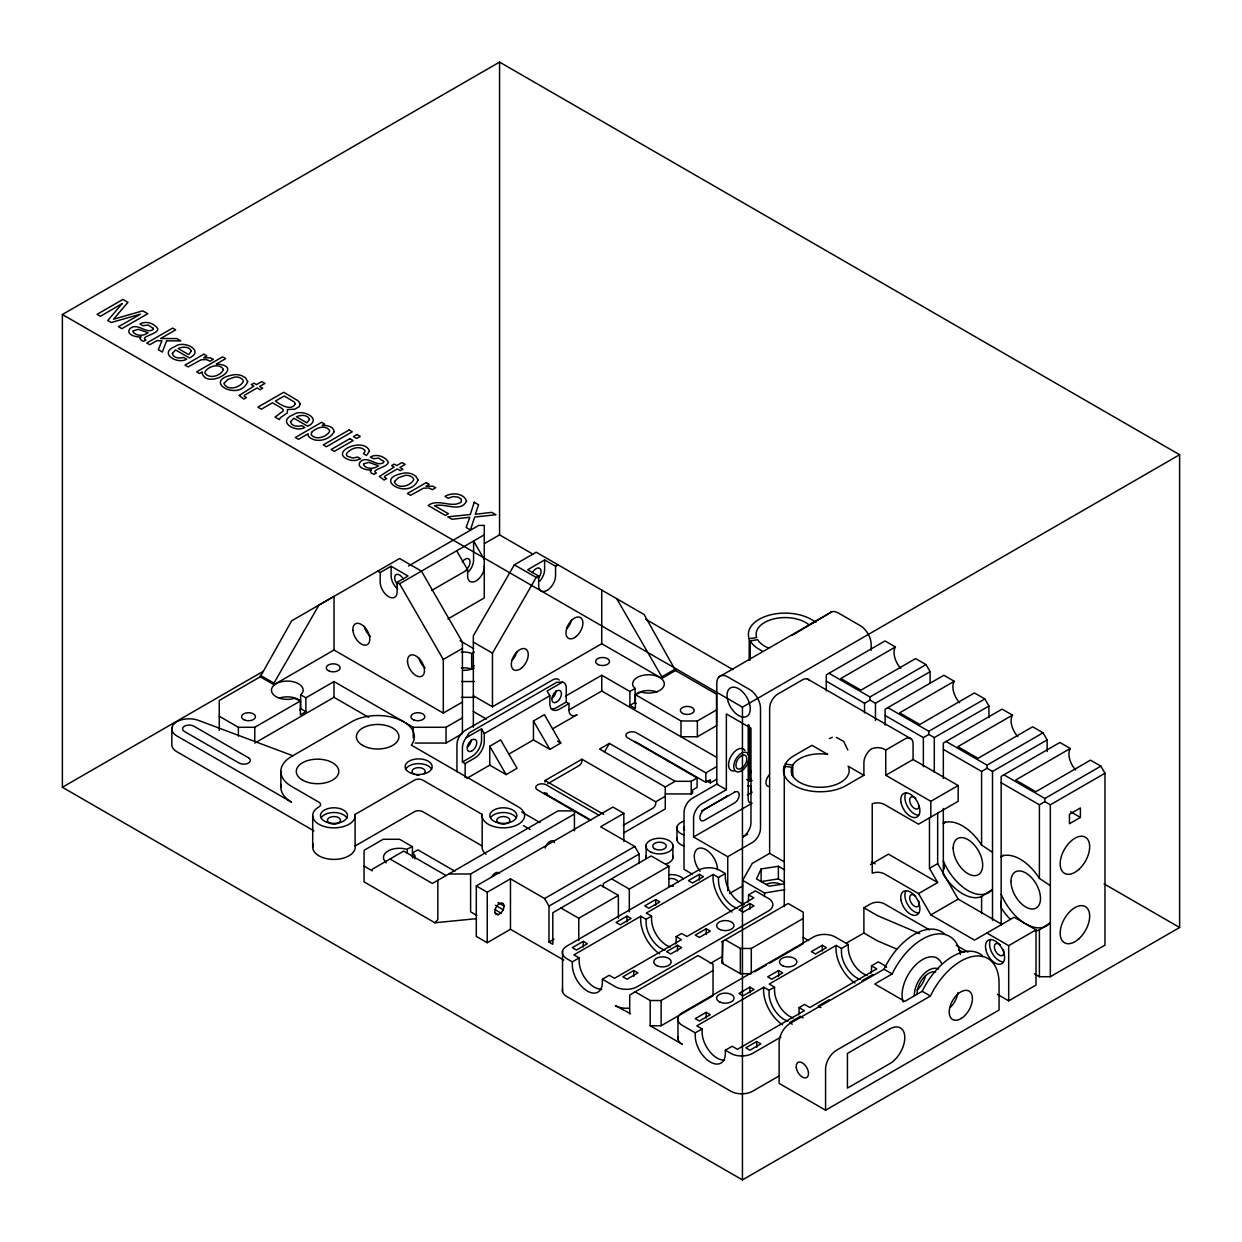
<?xml version="1.0" encoding="UTF-8"?>
<svg xmlns="http://www.w3.org/2000/svg" width="1242" height="1242" viewBox="0 0 1242 1242"><rect width="100%" height="100%" fill="white"/><g stroke="black" fill="none" stroke-linecap="round" stroke-linejoin="round"><path stroke-width="1.5" d="M484.271 567.159L484.271 566.088M473.342 695.737L492.469 706.791L601.718 643.713L601.749 590.059M803.186 918.49L751.286 948.469L751.286 973.697L740.356 973.697L722.316 963.295L722.316 941.529M826.287 681.175L864.541 703.251L869.99 700.1L869.99 696.948L926.004 664.61L930.103 671.705L930.103 683.302M1001.161 901.211L1001.161 907.824A41.529 23.986 60 0 0 1010.088 919.049M722.316 963.295L722.953 941.157M397.13 582.327L397.083 592.791A11.985 6.909 60 0 1 388.203 596.424A11.985 6.909 60 0 1 380.176 582.017L380.176 572.546L391.106 566.243L408.044 576.024L397.13 582.327L399.582 583.756L443.301 659.471L443.301 713.094L462.412 702.056M558.046 564.831L555.578 566.243L544.648 559.94L544.601 568.401A11.97 6.909 -60 0 1 539.633 581.24M484.271 568.65L484.132 569.504A11.97 6.909 -60 0 1 475.189 581.365A11.97 6.909 -60 0 1 467.66 577.018L467.613 569.721L456.683 550.78M503.289 909.781L504.174 906.117L503.289 903.477L500.961 902.872L498.089 904.518L495.775 907.809L494.875 911.473L495.775 914.112L498.089 914.717L500.961 913.072L503.289 909.781L495.48 905.278M466.076 737.795L481.539 728.868L484.271 733.603L484.271 741.49A13.522 7.809 -60 0 1 474.708 758.055L465.145 763.566L462.412 761.998L462.412 747.793A11.597 6.691 -60 0 1 466.076 737.795L469.243 732.811L556.68 682.339L562.564 682.091A11.597 6.691 -60 0 1 566.243 687.851L566.243 702.056L556.68 707.567A13.522 7.809 -60 0 1 551.06 708.716M784.665 869.928L778.361 866.279L761.113 868.95L756.502 878.901L769.124 886.183L784.447 883.823M742.669 905.62L742.669 880.376L752.233 863.407L769.636 853.363L784.292 861.824M219.26 730.265L219.26 700.472L260.246 676.812L291.668 620.814L399.582 558.512L421.442 571.134L462.412 642.114L462.412 733.603L446.033 743.058L415.17 743.058M260.246 676.812L273.939 684.715L273.939 683.147L318.992 605.04L334.036 596.393L334.036 650.016L443.301 713.094M565.436 696.203L601.749 675.244L629.896 691.483L629.896 705.363L635.361 708.514L635.361 694.635L680.989 720.981L680.989 736.754L697.367 736.754L716.494 725.716L716.494 694.169L675.524 670.509L644.101 614.511L536.187 552.209L514.328 564.831L473.342 635.811L473.342 727.284M492.469 706.791L492.469 653.152L536.187 577.437L538.64 576.024L538.686 586.488A11.985 6.909 -60 0 0 547.551 590.105A11.985 6.909 -60 0 0 555.578 575.714L555.578 566.243M604.481 751.891L609.403 743.384L675.105 781.311L691.22 781.311L697.104 777.927L697.104 787.381L692.586 789.99L692.586 793.141L691.22 793.933L665.277 793.933M299.601 709.865L300.657 708.67L300.657 694.79L302.598 692.586A15.835 9.144 0 0 0 287.57 681.082A15.835 9.144 0 0 0 271.858 692.275A15.835 9.144 0 0 0 294.478 698.377L300.409 700.954L300.409 714.833L305.874 711.682L305.874 697.802L334.005 681.548L413.244 727.284L446.033 727.284L462.412 717.829M412.422 857.104L412.422 846.702L399.582 839.282L383.188 839.282L364.061 850.32L364.061 881.867L434.902 922.775L437.836 919.685L437.836 880.299M792.086 635.423L831.954 611.716M871.17 650.327L871.17 644.551A15.447 8.927 60 0 0 860.24 625.626L838.381 613.005A15.447 8.927 60 0 0 829.532 613.113L718.885 676.983M829.423 738.54L832.342 737.329M62.379 314.505L499.563 62.1L1179.621 454.727L1179.621 927.495L742.437 1179.9L62.379 787.273L62.379 314.505L742.437 707.133L1179.621 454.727M408.478 565.995L478.807 525.397L484.271 525.397L484.271 597.945L447.896 618.951M399.582 583.756L484.271 534.852M62.379 787.273L263.382 671.223M484.489 543.561L499.563 534.867L533.144 554.258M431.548 590.54L467.613 569.721M273.939 684.715L334.036 650.016M219.26 716.246L238.386 727.284L254.781 727.284L300.409 700.954M544.648 559.94L527.71 569.721L538.64 576.024M254.781 743.058L334.005 697.321L368.672 717.333M443.301 659.471L462.412 648.417M461.31 652.174A15.835 9.144 0 0 1 467.877 652.361L471.681 653.478L474.289 651.972M471.681 653.478L471.681 667.373L474.289 665.867M562.564 682.091L547.117 691.018L549.849 695.737L549.849 703.624A13.522 7.809 -60 0 0 559.412 709.151L568.96 703.624L568.96 709.943A11.597 6.691 -60 0 0 577.157 714.678L552.581 728.868M484.271 733.603L549.849 695.737M355.103 814.426L414.549 780.1A5.791 3.353 0 0 1 422.73 780.1L482.175 814.426A21.254 12.265 0 0 0 510.524 827.141A21.254 12.265 0 0 0 518.364 806.912L411.35 745.138A36.701 21.192 0 0 0 398.278 719.196A36.701 21.192 0 0 0 351.703 721.742L291.606 756.44A36.701 21.192 0 0 0 291.606 786.419L318.915 802.192A5.791 3.353 0 0 1 318.915 806.912A21.254 12.265 0 0 0 326.755 827.141A21.254 12.265 0 0 0 355.103 814.426L355.103 845.973A21.254 12.265 0 0 1 332.313 859.371A21.254 12.265 0 0 1 313.357 844.11M462.412 761.998L471.976 756.471A13.522 7.809 -60 0 0 481.539 739.906L481.539 728.868M489.736 765.15L489.736 746.225L500.666 739.906L517.06 768.301L506.131 774.604L489.736 765.15L466.79 778.392M533.455 739.906L533.455 720.981L544.384 714.678L560.779 743.058L549.849 749.376L533.455 739.906L508.863 754.111M568.743 710.067L601.749 691.018L716.494 757.263M355.103 845.973L414.549 811.647A5.791 3.353 0 0 1 422.73 811.647L482.175 845.973A21.254 12.265 0 0 0 486.041 854.263M629.896 691.483L635.112 688.472L633.172 686.283A15.835 9.144 0 0 1 648.2 674.763A15.835 9.144 0 0 1 663.911 685.972A15.835 9.144 0 0 1 641.276 692.058L635.361 694.635M675.524 670.509L661.831 678.411L661.831 676.828L675.524 668.926M629.896 705.363L635.112 702.351L635.112 688.472M385.191 861.575A15.835 9.144 0 0 1 388.109 850.956A15.835 9.144 0 0 1 406.507 849.28L412.422 846.702M412.67 858.067L412.67 852.866L417.886 849.854L454.867 871.201M545.067 782.103L545.067 780.519L581.939 759.235L655.714 801.82L665.277 796.293M609.403 743.384L599.56 749.066L665.277 786.993L675.105 781.311M547.8 783.686L579.207 765.538A3.866 2.236 -60 0 0 581.939 760.803L581.939 759.235M680.989 720.981L697.367 720.981L716.494 709.943M448.75 873.98L470.609 873.98L574.425 814.038M563.759 960.082L510.462 929.295L487.237 942.709L476.307 936.39L476.307 885.919L612.911 807.052L623.841 813.37L623.841 841.408M900.745 668.382A16.224 9.362 60 0 1 895.42 646.958L840.787 678.505L860.97 690.148L915.602 658.602L926.004 664.61M476.307 885.919L487.237 892.237L510.462 878.824L544.601 898.54L548.98 906.117L548.98 942.073L552.799 944.277L552.799 912.73L600.616 885.127L618.376 895.389L618.376 918.102M623.841 813.37L600.616 826.768L634.771 846.485L639.133 854.061L639.133 863.532M697.104 777.927L627.707 737.857A6.179 3.571 0 0 1 627.707 732.811A6.179 3.571 0 0 1 636.447 732.811L705.844 772.881L716.494 766.718M623.22 825.309L652.981 808.123A3.866 2.236 -60 0 0 655.714 803.403L655.714 801.82M634.119 741.427A6.179 3.571 0 0 1 636.447 742.281L705.844 782.336L710.346 779.743L710.346 782.895L716.494 779.339M623.531 833.009L665.277 808.915L665.277 786.993M717.628 783.671L692.213 798.342A11.597 6.691 -60 0 0 684.016 812.547L684.016 869.322L692.105 874.011M869.99 700.1L875.455 703.251L930.103 671.705M726.368 789.679L701.777 803.869A11.597 6.691 -60 0 0 693.579 818.059L693.579 836.999L727.734 856.716L752.326 842.511A11.597 6.691 -60 0 0 760.508 828.321L760.508 708.437A15.447 8.927 60 0 0 749.594 689.512L727.734 676.89A15.447 8.927 60 0 0 716.805 683.209L716.805 784.152L726.368 789.679L726.368 713.964L750.96 728.154L750.96 822.794A11.597 6.691 -60 0 1 742.763 836.999L747.668 834.158M544.601 898.54L634.771 846.485M701.621 810.902L725.002 797.395A6.567 3.788 -60 0 0 727.02 795.703M548.98 906.117L639.133 854.061M747.342 794.911L752.171 792.132M959.585 702.724A16.224 9.362 60 0 1 954.26 681.284L899.612 712.83L919.794 724.49L974.442 692.943L984.844 698.935L988.942 706.046L988.942 717.628M693.579 836.999L752.015 803.263M560.996 908.011L578.756 918.257L618.376 895.389M611.545 878.824L629.306 889.07L668.91 866.202L668.91 886.772M548.98 942.073L553.979 939.185M863.889 775.287L848.162 766.205A28.985 16.736 0 0 1 821.164 787.273A28.985 16.736 0 0 1 791.759 767.308L784.276 766.159A36.701 21.192 0 0 0 802.674 789.182A36.701 21.192 0 0 0 846.144 785.534L863.889 775.287L863.889 762.666A11.597 6.691 -60 0 1 870.72 749.392L872.226 748.553A9.657 5.573 0 0 1 884.382 749.268L885.748 750.044L904.875 739.006A11.597 6.691 -60 0 1 913.072 743.741L913.072 759.514L958.156 785.534L958.156 801.307L918.537 824.191L884.382 804.474A9.657 5.573 0 0 0 872.226 803.76L872.226 873.157A9.657 5.573 0 0 1 884.382 873.871L918.537 893.588L930.832 914.888L974.535 940.116L1014.155 917.248L1036.014 929.87L1036.014 985.077L1008.69 1000.85L997.45 994.345M887.844 707.614L928.83 731.274L984.844 698.935M885.111 715.501L923.365 737.593L928.83 734.426L928.83 731.274M928.83 734.426L934.294 737.593L988.942 706.046M583.259 941.358L572.329 947.677L576.428 950.037L587.357 943.734L583.259 941.358L583.259 947.041M626.977 916.13L616.048 922.433L620.146 924.809L631.076 918.49L626.977 916.13L626.977 921.812M655.667 899.565L644.738 905.868L648.836 908.244L659.766 901.925L655.667 899.565L655.667 905.247M699.37 874.321L688.441 880.64L692.539 883L703.469 876.697L699.37 874.321L699.37 880.004M670.478 946.963A21.254 12.265 60 0 1 651.569 919.282L651.569 916.13L646.104 919.282L640.825 916.239L573.882 954.881L579.16 957.924L579.16 961.075A21.254 12.265 60 0 0 601.702 989.113M744.237 904.378A21.254 12.265 60 0 1 725.328 876.697L725.328 873.545L718.497 877.489L713.218 874.43L646.275 913.072L651.569 916.13M885.748 750.044L885.748 775.287L913.072 759.514M725.328 873.545L719.863 870.378A15.447 8.927 0 0 0 698.004 870.378L566.864 946.093A15.447 8.927 0 0 0 566.864 958.715L572.329 961.867L579.16 957.924M1017.788 736.584A16.224 9.362 60 0 1 1012.478 715.144L957.83 746.69L978.013 758.334L1032.645 726.787L1043.047 732.796L1047.146 739.89L1047.146 751.488M729.396 893.603L742.747 885.903M572.329 961.867L572.329 965.018A21.254 12.265 60 0 0 587.357 991.054A21.254 12.265 60 0 0 602.386 982.375L602.386 979.224L609.217 975.281L614.495 978.323L681.439 939.682L676.145 936.639L676.145 939.79A21.254 12.265 60 0 1 675.632 943.982M676.145 936.639L681.61 933.472L686.904 936.53L753.832 897.888L748.553 894.83L748.553 897.982A21.254 12.265 60 0 1 748.041 902.189M748.553 894.83L755.384 890.887L768.363 898.385A15.447 8.927 0 0 1 768.363 911.007L637.224 986.707A15.447 8.927 0 0 1 615.364 986.707L602.386 979.224M946.062 741.474L987.048 765.134L1043.047 732.796M633.808 970.545L622.879 976.849L626.977 979.224L637.907 972.905L633.808 970.545L633.808 976.228M677.511 945.302L666.597 951.62L670.68 953.98L681.61 947.677L677.511 945.302L677.511 950.984M706.201 928.752L695.272 935.055L699.37 937.415L710.3 931.112L706.201 928.752L706.201 934.419M749.92 903.508L738.99 909.812L743.089 912.187L754.018 905.868L749.92 903.508L749.92 909.191M943.33 749.361L981.584 771.437L987.048 768.286L987.048 765.134M885.748 775.287L930.832 801.307L958.156 785.534M987.048 768.286L992.513 771.437L1047.146 739.89M722.037 941.684L788.173 903.508L803.186 912.187L803.186 943.734L769.698 963.062M1075.619 769.931A16.224 9.362 60 0 1 1070.293 748.491L1015.646 780.038L1035.828 791.697L1090.476 760.151L1100.878 766.143L1104.976 773.254L1104.976 945.178L1050.328 976.724L1039.399 976.724L1034.415 973.852M870.456 864.572L888.48 854.154L937.663 882.55L918.537 893.588M710.253 963.466L721.881 956.759M628.716 1008.147A15.447 8.927 0 0 1 615.364 1005.647L630.455 1013.627M635.174 991.846L650.203 1000.509L661.132 1000.509L713.032 970.545M1003.893 774.822L1044.864 798.482L1100.878 766.143M937.663 882.55L929.466 868.344L937.663 863.625L937.663 813.137M1001.161 782.708L1039.399 804.8L1044.864 801.633L1044.864 798.482M846.144 943.268L863.889 933.021L863.889 907.778L870.72 903.834A9.657 5.573 0 0 1 884.382 903.834L929.528 929.901M650.203 1000.509L650.203 1025.752L661.132 1025.752L713.032 995.789L713.032 964.242L698.004 955.564L629.71 994.997L629.71 1013.922M754.639 971.772L766.361 965.003M1044.864 801.633L1050.328 804.8L1104.976 773.254M706.201 1012.339L695.272 1018.657L699.37 1021.017L710.3 1014.714L706.201 1012.339L706.201 1018.021M749.92 987.111L738.99 993.414L743.089 995.789L754.018 989.47L749.92 987.111L749.92 992.793M778.61 970.545L767.68 976.849L771.779 979.224L782.708 972.905L778.61 970.545L778.61 976.228M822.313 945.302L811.383 951.62L815.482 953.98L826.411 947.677L822.313 945.302L822.313 950.984M793.421 1017.943A21.254 12.265 60 0 1 774.511 990.262L774.511 987.111L769.046 990.262L763.752 987.219L696.824 1025.861L702.103 1028.904L702.103 1032.055A21.254 12.265 60 0 0 724.645 1060.094M867.18 975.358A21.254 12.265 60 0 1 848.27 947.677L848.27 944.525L841.439 948.469L836.161 945.41L769.217 984.052L774.511 987.111M848.27 944.525L835.292 937.027A15.447 8.927 0 0 0 813.432 937.027L682.293 1012.742A15.447 8.927 0 0 0 682.293 1025.364L695.272 1032.847L702.103 1028.904M1080.385 817.407L1069.455 823.725L1069.455 814.255L1080.385 807.952L1080.385 817.407L1070.542 811.74M930.832 914.888L958.156 899.115L1001.859 924.343M695.272 1032.847L695.272 1035.999A21.254 12.265 60 0 0 710.3 1062.034A21.254 12.265 60 0 0 725.328 1053.356L725.328 1050.204L732.159 1046.261L737.438 1049.304L804.381 1010.662L799.087 1007.619L799.087 1010.771A21.254 12.265 60 0 1 798.575 1014.962M799.087 1007.619L804.552 1004.452L809.846 1007.51L876.774 968.869L871.496 965.81L871.496 968.962A21.254 12.265 60 0 1 870.984 973.169M871.496 965.81L878.327 961.867L883.792 965.018A15.447 8.927 0 0 1 886.633 967.285M756.751 1041.526L745.821 1047.829L749.92 1050.204L760.849 1043.885L756.751 1041.526L756.751 1047.208M829.144 999.732L818.214 1006.036L820.946 1007.619M861.932 980.792L872.862 974.489M944.494 933.891A54.089 31.236 -60 0 0 883.978 969.226L790.052 1023.455A15.447 8.927 -60 0 0 779.122 1042.38L779.122 1083.381L825.573 1110.208L999.049 1010.041L999.049 983.229A54.089 31.236 -60 0 0 973.06 956.402A54.089 31.236 -60 0 0 930.413 996.037L836.503 1050.266A15.447 8.927 -60 0 0 825.573 1069.191L825.573 1110.208M780.861 1037.07L752.652 1053.356A15.447 8.927 0 0 1 730.793 1053.356L725.328 1050.204M960.33 954.508A54.089 31.236 -60 0 0 931.935 934.993A54.089 31.236 -60 0 0 892.16 973.961L874.741 984.021L904.797 1001.362L922.216 991.302A54.089 31.236 -60 0 1 982.344 955.626M779.215 1075.882L752.652 1091.206A15.447 8.927 0 0 1 730.793 1091.206L566.864 996.565A15.447 8.927 0 0 1 562.533 988.865M986.831 933.021L1008.69 945.643L1036.014 929.87M943.33 808.48L943.33 874.477A41.529 23.986 60 0 0 981.584 896.553L992.513 889.365A41.529 23.986 60 0 1 943.33 860.97M1035.176 930.957A41.529 23.986 60 0 0 1039.399 929.901L1050.328 922.713A41.529 23.986 60 0 1 1001.161 894.318M810.452 623.903L812.951 623.018M742.669 880.376L764.529 892.998L784.944 889.614M749.19 659.859L749.19 638.698L756.673 637.55A28.985 16.736 0 0 1 773.89 618.873A28.985 16.736 0 0 1 809.023 624.866M750.199 660.092L750.199 640.856L757.682 639.708A28.985 16.736 0 0 0 768.736 648.107M784.665 882.55L778.361 878.901L761.113 881.572L761.113 868.95M434.902 922.775L475.95 918.707M461.512 681.548L474.258 681.548M461.512 697.321L474.258 697.321M725.328 939.79L740.356 948.469L751.286 948.469M785.27 764.001L792.753 765.15A28.985 16.736 0 0 1 827.715 754.406L811.989 745.324L794.228 755.571A36.701 21.192 0 0 0 785.27 764.001L785.27 767.851M747.451 785.736L751.27 786.326L751.27 793.545M746.644 779.572L752.155 780.613M836.409 737.422L843.737 741.427L847.836 750.028M471.681 667.373L473.745 667.979M293.034 755.819L198.611 720.422A17.388 10.045 0 0 0 175.634 722.518A17.388 10.045 0 0 0 176.861 735.932L291.606 802.192A36.701 21.192 0 0 1 281.158 784.432M919.779 933.642L877.551 915.664L863.889 907.778M958.498 950.099L963.776 952.35M896.91 949.136L877.551 940.908L863.889 933.021M943.33 822.996A41.529 23.986 60 0 1 981.584 845.072L992.513 852.276M1003.257 855.164A41.529 23.986 60 0 0 1001.161 857.228L1001.161 856.343A41.529 23.986 60 0 1 1039.399 878.436L1050.328 885.624M895.42 646.958L885.018 640.95L826.287 674.856L826.287 690.862M954.26 681.284L943.858 675.275L885.111 709.198L885.111 725.188M1012.478 715.144L1002.077 709.135L943.33 743.058L943.33 778.423M1070.293 748.491L1059.892 742.483L1001.161 776.405L1001.161 925.181M815.978 622.164L811.057 619.323A36.701 21.192 0 0 0 767.587 615.675A36.701 21.192 0 0 0 749.19 638.698M829.019 673.288L869.99 696.948M762.433 651.181L759.141 649.287A36.701 21.192 0 0 1 750.199 640.856M807.238 678.877L911.504 739.083M645.654 619.215L732.966 669.624M1104.06 883.869L1179.621 927.495M514.328 564.831L536.187 577.437M601.718 643.713L661.831 678.411M377.723 571.134L380.176 572.546M871.931 861.948L875.237 863.858M473.342 642.114L492.469 653.152M707.04 780.985L710.346 782.895M460.099 640.779L473.544 648.541M566.243 702.056L568.96 703.624M956.293 945.348L967.999 952.117M557.487 741.179L560.779 743.058M473.342 711.511L486.46 719.087M883.978 969.226L892.16 973.961M922.216 991.302L930.413 996.037M545.067 780.519L603.736 814.41M599.156 815.389L546.294 784.866A6.179 3.571 0 0 0 537.553 784.866A6.179 3.571 0 0 0 537.553 789.912L590.416 820.434M803.186 937.415L808.651 940.582M590.897 820.077L546.294 794.321A6.179 3.571 0 0 0 543.965 793.483M668.91 866.202L651.15 855.955L603.348 883.559L603.348 887.347M521.749 812.02L540.068 822.592M300.657 694.79L305.874 697.802M523.472 825.635L530.132 829.47M260.246 675.244L273.939 683.147M300.657 708.67L305.874 711.682M803.186 1017.866L800.453 1016.282L789.524 1022.601L792.256 1024.169M497.933 902.515L504.174 906.117M446.049 875.548L403.712 851.096L372.258 869.245L372.258 870.828L364.061 866.093M494.72 909.454L500.961 913.072M494.968 912.917L498.089 914.717M390.019 858.998L432.371 883.45L558.046 810.886L574.425 810.886L574.425 830.867M476.866 915.447L470.609 911.845L470.609 873.98M313.9 830.836L176.861 751.721A17.388 10.045 0 0 1 171.831 743.663L171.831 727.89M650.203 1025.752L682.293 1044.289A15.447 8.927 0 0 1 677.961 1036.573M635.112 702.351L636.152 703.546M412.67 852.866L414.611 855.055A15.835 9.144 0 0 1 414.952 858.859M937.663 863.625L958.156 899.115M484.271 559.459L473.621 541.015L473.575 560.98A11.97 6.909 -60 0 1 468.591 571.77M533.455 720.981L549.849 749.376M489.736 746.225L506.131 774.604M616.777 598.737L661.831 676.828M722.906 962.659L722.052 960.734A2.251 1.304 0 0 1 722.316 960.454M391.106 566.243L391.152 574.72A11.97 6.909 60 0 0 397.813 589.143M1050.328 804.8L1050.328 976.724M1039.399 804.8L1039.399 878.436M1039.399 929.901L1039.399 976.724M1008.69 945.643L1008.69 1000.85M992.513 771.437L992.513 920.229M981.584 771.437L981.584 845.072M981.584 896.553L981.584 913.413M934.294 737.593L934.294 772.229M930.832 801.307L930.832 817.081M929.466 817.873L929.466 868.344M923.365 737.593L923.365 766.656M875.455 703.251L875.455 720.577M864.541 703.251L864.541 712.939M841.439 948.469L841.439 951.62A21.254 12.265 60 0 0 860.349 979.301M792.753 765.15L792.753 776.7M791.759 767.308L791.759 775.008M784.276 766.159L784.276 906.582M778.361 866.279L778.361 878.901M769.636 853.363L769.636 708.25A11.597 6.691 -60 0 1 777.834 694.061L802.425 679.855A11.597 6.691 -60 0 1 809.054 679.933M769.046 990.262L769.046 993.414A21.254 12.265 60 0 0 787.956 1021.095M764.529 892.998L764.529 896.6M750.199 727.424L750.199 781.28M749.19 725.266L749.19 781.047M748.227 724.8L748.227 755.307M748.227 761.02L748.227 799.134A7.731 4.456 -60 0 0 751.596 803.015M742.437 707.133L742.437 1179.9M740.356 948.469L740.356 973.697M727.734 856.716L727.734 890.778M718.497 877.489L718.497 880.64A21.254 12.265 60 0 0 737.406 908.321M705.844 772.881L705.844 782.336M697.367 720.981L697.367 736.754M691.22 781.311L691.22 793.933M677.961 1017.648L677.961 1039.368M676.983 826.83L676.983 840.322M672.853 844.871L672.853 858.346M661.132 1000.509L661.132 1025.752M646.135 844.871L646.135 858.346A13.522 7.809 0 0 1 646.135 855.909M646.104 919.282L646.104 922.433A21.254 12.265 60 0 0 665.013 950.114M629.306 889.07L629.306 911.799M601.749 675.244L601.749 691.018M578.756 918.257L578.756 940.691M562.533 951.015L562.533 991.659M510.462 878.824L510.462 929.295M499.563 62.1L499.563 534.867M487.237 892.237L487.237 942.709M482.175 814.426L482.175 845.973M465.145 763.566L465.145 777.585M456.947 771.748L456.947 744.641A11.597 6.691 -60 0 1 465.145 730.451L552.581 679.964A11.597 6.691 -60 0 1 559.211 680.042M446.033 727.284L446.033 743.058M413.244 727.284L413.244 737.81M407.298 849.652L407.298 853.114M385.952 861.343L385.952 862.926M334.005 681.548L334.005 697.321M312.705 815.823L312.705 847.37M280.847 771.422L280.847 787.195M254.781 727.284L254.781 741.319M238.386 727.284L238.386 736.056M544.446 792.908A12.56 7.25 0 0 1 547.225 793.436M555.981 690.909A6.769 3.897 -60 0 1 552.038 698.346M471.292 739.797A6.769 3.897 -60 0 1 467.334 747.234M461.31 667.948A15.835 9.144 0 0 1 472.426 669.314M462.257 561.896A6.955 4.021 -60 0 1 469.647 559.925A6.955 4.021 -60 0 1 466.169 569.783M473.761 668.305A15.835 9.144 0 0 1 462.955 670.338M278.658 698.33A15.835 9.144 0 0 1 300.58 701.016M397.58 584.625A6.955 4.021 60 0 1 395.608 574.968A6.955 4.021 60 0 1 403.231 578.912M370.504 636.463A11.97 6.909 60 0 1 364.201 626.294M425.137 668.01A11.97 6.909 60 0 1 418.849 657.841M635.19 694.713A15.835 9.144 0 0 1 657.111 692.027M532.523 572.593A6.955 4.021 -60 0 1 540.161 568.65A6.955 4.021 -60 0 1 538.19 578.322M571.553 619.975A11.97 6.909 -60 0 1 566.942 628.561M516.92 651.522A11.97 6.909 -60 0 1 512.309 660.107M491.553 877.023A6.955 4.021 -60 0 1 499.455 873.421M545.16 848.115A6.955 4.021 -60 0 1 549.849 841.486A6.955 4.021 -60 0 1 554.522 842.713M490.59 817.702A13.522 7.809 0 0 1 503.724 812.516A13.522 7.809 0 0 1 516.315 818.121M321.212 817.702A13.522 7.809 0 0 1 334.331 812.516A13.522 7.809 0 0 1 346.922 818.121M413.757 773.968A6.567 3.788 0 0 1 413.881 768.814A6.567 3.788 0 0 1 422.808 768.503A6.567 3.788 0 0 1 424.019 773.611M419.035 775.21A6.567 3.788 0 0 1 416.163 774.946M405.901 768.798A13.522 7.809 0 0 1 419.035 763.628A13.522 7.809 0 0 1 431.611 769.233M734.1 770.956A12.373 7.141 -60 0 1 730.731 756.828A12.373 7.141 -60 0 1 744.967 750.432M700.069 871.279A16.425 9.486 60 0 1 694.961 852.136A16.425 9.486 60 0 1 707.893 850.987A16.425 9.486 60 0 1 717.488 869.726M769.357 786.45A7.731 4.456 -60 0 1 765.972 782.569A7.731 4.456 -60 0 1 769.357 774.806M751.255 779.898A10.821 6.241 -60 0 1 751.068 771.173M1003.536 949.99A6.769 3.897 60 0 1 999.95 955.502A6.769 3.897 60 0 1 994.361 946.544A6.769 3.897 60 0 1 1000.431 945.022M918.847 901.087A6.769 3.897 60 0 1 915.261 906.598A6.769 3.897 60 0 1 909.656 897.64A6.769 3.897 60 0 1 915.742 896.119M1003.226 961.929A13.522 7.809 60 0 1 992.172 953.142A13.522 7.809 60 0 1 990.743 939.449M918.537 913.025A13.522 7.809 60 0 1 907.483 904.254A13.522 7.809 60 0 1 906.039 890.545M919.22 805.934A6.769 3.897 60 0 1 913.833 808.014A6.769 3.897 60 0 1 909.749 799.087A6.769 3.897 60 0 1 915.742 798.327M918.537 815.233A13.522 7.809 60 0 1 907.483 806.462A13.522 7.809 60 0 1 906.039 792.753M766.221 884.521A10.619 6.132 0 0 1 779.836 883.838M944.355 868.81A20.866 12.047 -60 0 1 944.355 862.895M943.33 823.881A41.529 23.986 60 0 1 945.441 821.816M917.124 994.423A16.425 9.486 -60 0 1 923.148 978.215A16.425 9.486 -60 0 1 935.661 972.02M914.36 995.447A20.291 11.706 -60 0 1 922.899 974.97A20.291 11.706 -60 0 1 938.61 969.071M903.12 1001.952A28.985 16.736 -60 0 1 915.338 965.251A28.985 16.736 -60 0 1 941.452 963.155M957.908 992.637A16.425 9.486 -60 0 1 950.518 1007.246M925.507 975.839A16.425 9.486 -60 0 1 917.093 989.952M659.595 953.825A28.985 16.736 60 0 1 640.825 916.239M732.004 912.032A28.985 16.736 60 0 1 713.218 874.43M854.946 983.012A28.985 16.736 60 0 1 836.161 945.41M782.538 1024.805A28.985 16.736 60 0 1 763.752 987.219M684.202 835.012A13.522 7.809 0 0 1 676.828 828.057A13.522 7.809 0 0 1 684.202 821.102M684.621 830.137A6.769 3.897 0 0 1 683.969 826.768M684.202 846.05A13.522 7.809 0 0 1 676.983 837.869M673.428 886.074A6.769 3.897 0 0 1 670.432 886.26M668.957 878.699A6.769 3.897 0 0 1 677.915 881.944M669.081 874.678A13.522 7.809 0 0 1 683.24 878.839M672.853 855.909A13.522 7.809 0 0 1 665.634 864.09M369.464 451.001L366.53 455.472L363.456 453.687L365.07 451.281L364.62 450.023C359.326 445.195 350.306 448.424 346.565 453.64A5.496 3.167 0 0 0 347.31 456.171L352.712 458.05L357.618 457.056L360.692 458.841L356.516 460.177A9.144 5.279 0 0 1 350.679 460.27C326.134 453.159 363.797 436.035 369.464 451.001M239.256 395.468L243.836 399.07L246.335 397.626L244.131 396.198L244.783 395.049L257.094 387.954L260.106 389.693L262.683 388.187L259.671 386.448L264.934 383.421L261.736 381.573L256.473 384.601L253.927 383.126L251.334 384.632L253.88 386.107L239.256 395.468M379.493 476.431L384.089 480.049L386.588 478.605L384.383 477.176L385.036 476.028L397.347 468.917L400.343 470.656L402.936 469.165L399.924 467.427L405.187 464.384L401.989 462.536L396.726 465.579L394.164 464.104L391.587 465.595L394.133 467.07L379.493 476.431M172.343 353.396C172.917 358.131 179.842 358.643 183.537 357.432L186.642 359.233C177.047 364.76 158.122 352.976 175.169 346.471C183.366 339.734 205.24 350.663 189.405 357.944L175.603 349.965L172.343 353.396M290.566 421.659C291.125 426.379 298.049 426.891 301.744 425.68L304.864 427.481C295.254 433.008 276.329 421.224 293.376 414.719C301.573 407.981 323.448 418.911 307.628 426.192L293.811 418.212L290.566 421.659M153.294 328.447L153.201 329.487C146.245 334.533 137.21 321.678 129.789 328.851C125.302 334.781 136.868 337.545 141.107 336.877L139.911 338.212L141.138 340.246L143.637 341.333L145.966 339.966C139.151 336.784 157.33 334.331 157.781 329.394L157.61 328.462C153.899 323.137 145.78 320.607 139.958 323.976L142.908 325.683L148.264 325.078L153.294 328.447M383.716 461.465L383.623 462.521C376.668 467.566 367.632 454.696 360.211 461.884C355.709 467.815 367.29 470.578 371.529 469.911L370.333 471.23L371.56 473.28L374.059 474.351L376.388 473C369.573 469.818 387.752 467.365 388.203 462.428L388.032 461.496C384.321 456.171 376.202 453.64 370.38 457.009L373.33 458.717L378.686 458.112L383.716 461.465M224.274 383.11L224.165 384.057C228.155 391.168 240.42 387.597 243.448 381.341L242.438 379.26L239.597 377.584A6.101 3.524 0 0 0 234.645 377.133L227.985 379.447L224.274 383.11M394.599 481.446L394.475 482.377C398.465 489.503 410.729 485.933 413.757 479.66L412.763 477.58L409.907 475.919A6.101 3.524 0 0 0 404.954 475.453L398.294 477.782L394.599 481.446M300.3 403.976L299.058 406.786L294.882 409.177L287.414 409.565L287.352 412.918L280.382 417.669L279.341 419.579L275.041 417.095L283.176 411.009L283.098 409.487L280.428 407.407L272.464 402.796L261.363 409.192L257.87 407.174L283.719 392.255L298.173 400.84L300.3 403.976M223.436 369.495C220.998 375.798 209.51 379.478 204.992 373.205L204.93 372.057C208.082 366.173 219.632 362.788 223.436 369.495M201.98 372.134C205.442 391.261 247.422 365.986 216.294 364.046L225.671 358.627L222.597 356.858L196.64 371.839L199.574 373.516L201.98 372.134M247.67 381.698C238.961 402.827 199.651 380.005 234.645 374.634A11.007 6.35 0 0 1 241.833 375.736L245.543 377.832L247.67 381.698M417.98 480.033C409.286 501.163 369.961 478.325 404.954 472.954A11.007 6.35 0 0 1 412.142 474.056L415.853 476.167L417.98 480.033M133.236 330.853L133.049 331.816C136.278 336.473 143.901 336.116 148.046 332.701L138.312 329.316L133.236 330.853M363.658 463.887L363.471 464.85C366.7 469.507 374.323 469.15 378.468 465.734L368.734 462.35L363.658 463.887M191.315 351.175L188.675 354.607L178.196 348.567C182.17 346.518 189.436 346.192 191.315 351.175M309.522 419.423L306.883 422.854L296.419 416.815C300.378 414.766 307.643 414.44 309.522 419.423M295.379 403.774C291.109 411.754 280.211 404.519 275.382 401.104L284.216 396.012L294.245 401.958L295.379 403.774M466.511 501.131C460.518 513.163 444.512 502.529 434.653 505.789L448.424 513.738L445.428 515.461L428.117 505.478C438.364 497.949 451.436 508.708 461.294 502.016L461.248 499.129L457.941 497.017L452.631 496.614L448.222 498.306L445.009 496.443C451.451 492.236 463.949 492.888 466.511 501.131M334.067 431.719C330.015 440.367 314.614 443.86 308.202 435.895L308.14 433.753L298.515 439.326L295.332 437.495L321.616 422.311L324.705 424.096L322.206 425.54C326.599 425.137 333.694 426.27 334.067 431.719M474.227 502.234L470.299 514.514L447.788 516.827L452.01 519.265L469.802 517.262L466.138 527.431L470.485 529.93L474.646 517.029L495.931 514.762L491.754 512.356L475.313 514.281L478.605 504.764L474.227 502.234M166.552 340.836L162.376 352.045L158.324 349.716L161.957 340.82L156.865 340.696L149.785 344.779L146.742 343.025L172.607 328.09L175.65 329.86L160.637 338.523L176.768 338.585L180.82 340.929L166.552 340.836M311.602 432.371L311.152 434.638C315.779 440.6 326.211 437.2 329.596 431.533L329.565 430.384C325.202 424.407 315.841 427.869 311.602 432.371M122.135 303.638L107.759 320.514L111.221 322.516L140.408 314.179L118.533 326.739L121.856 328.649L147.72 313.729L142.752 310.857L113.519 319.225L127.942 302.318L122.927 299.415L97.078 314.35L100.416 316.275L122.135 303.638M203.828 354.218L184.98 365.101L188.147 366.918L201.204 359.761L206.545 359.59L209.991 361.236L213.329 359.311L210.286 357.851L203.579 357.836L206.84 355.942L203.828 354.218M349.095 429.996L323.231 444.915L326.413 446.747L352.262 431.812L349.095 429.996M349.918 438.659L331.164 449.495L334.377 451.358L353.147 440.522L349.918 438.659M357.013 434.56L353.427 436.641L356.64 438.488L360.242 436.423L357.013 434.56M426.239 482.626L407.392 493.509L410.559 495.325L423.615 488.168L428.956 487.997L432.402 489.658L435.74 487.718L432.697 486.259L425.99 486.243L429.251 484.364L426.239 482.626M734.565 792.194L704.509 809.551A6.567 3.788 -60 0 0 699.867 817.593A6.567 3.788 -60 0 0 704.509 820.279L734.565 802.922A6.567 3.788 -60 0 0 739.207 794.88A6.567 3.788 -60 0 0 734.565 792.194M889.769 1028.966L847.432 1053.418L847.432 1088.116L889.769 1063.664A21.254 12.265 -60 0 0 904.797 1037.644A21.254 12.265 -60 0 0 889.769 1028.966M248.431 757.713L193.799 726.166A6.567 3.788 0 0 0 184.499 726.166A6.567 3.788 0 0 0 184.499 731.522L239.147 763.069A6.567 3.788 0 0 0 248.431 763.069A6.567 3.788 0 0 0 248.431 757.713M471.386 751.255A6.769 3.897 -60 0 0 476.385 740.744A6.769 3.897 -60 0 0 468.172 744.284A6.769 3.897 -60 0 0 471.386 751.255M556.074 702.351A6.769 3.897 -60 0 0 561.089 691.856A6.769 3.897 -60 0 0 552.861 695.396A6.769 3.897 -60 0 0 556.074 702.351M329.409 671.192A6.955 4.021 0 0 0 340.137 668.041A6.955 4.021 0 0 0 330.03 664.253A6.955 4.021 0 0 0 329.409 671.192M414.098 720.096A6.955 4.021 0 0 0 424.826 716.929A6.955 4.021 0 0 0 414.735 713.141A6.955 4.021 0 0 0 414.098 720.096M244.705 720.096A6.955 4.021 0 0 0 255.448 716.929A6.955 4.021 0 0 0 245.342 713.141A6.955 4.021 0 0 0 244.705 720.096M407.547 661.939A11.97 6.909 60 0 0 420.945 676.564A11.97 6.909 60 0 0 419.423 658.834A11.97 6.909 60 0 0 407.547 661.939M352.914 630.393A11.97 6.909 60 0 0 366.312 645.017A11.97 6.909 60 0 0 364.775 627.288A11.97 6.909 60 0 0 352.914 630.393M598.194 664.641A6.955 4.021 0 0 0 609.434 662.141A6.955 4.021 0 0 0 600.072 657.763A6.955 4.021 0 0 0 598.194 664.641M682.883 713.529A6.955 4.021 0 0 0 694.138 711.045A6.955 4.021 0 0 0 684.777 706.667A6.955 4.021 0 0 0 682.883 713.529M521.547 668.01A11.97 6.909 -60 0 0 526.08 649.287A11.97 6.909 -60 0 0 511.735 661.101A11.97 6.909 -60 0 0 521.547 668.01M576.195 636.463A11.97 6.909 -60 0 0 580.728 617.74A11.97 6.909 -60 0 0 566.383 629.554A11.97 6.909 -60 0 0 576.195 636.463M362.633 745.402A21.254 12.265 0 0 0 398.185 739.906A21.254 12.265 0 0 0 372.165 724.878A21.254 12.265 0 0 0 362.633 745.402M411.537 773.347A13.522 7.809 0 0 0 432.154 766.919A13.522 7.809 0 0 0 412.22 759.825A13.522 7.809 0 0 0 411.537 773.347M302.52 780.1A21.254 12.265 0 0 0 338.072 774.604A21.254 12.265 0 0 0 312.053 759.576A21.254 12.265 0 0 0 302.52 780.1M326.848 822.235A13.522 7.809 0 0 0 347.465 815.823A13.522 7.809 0 0 0 327.531 808.728A13.522 7.809 0 0 0 326.848 822.235M496.241 822.235A13.522 7.809 0 0 0 516.843 815.823A13.522 7.809 0 0 0 496.909 808.728A13.522 7.809 0 0 0 496.241 822.235M499.16 823.26A6.567 3.788 0 0 0 509.81 820.946A6.567 3.788 0 0 0 501.023 816.77A6.567 3.788 0 0 0 499.16 823.26M329.782 823.26A6.567 3.788 0 0 0 340.432 820.946A6.567 3.788 0 0 0 331.63 816.77A6.567 3.788 0 0 0 329.782 823.26M727.253 698.082A16.425 9.486 60 0 0 746.256 716.65A16.425 9.486 60 0 0 742.452 691.654A16.425 9.486 60 0 0 727.253 698.082M741.21 771.003A10.821 6.241 -60 0 0 748.103 753.956A10.821 6.241 -60 0 0 734.86 761.253A10.821 6.241 -60 0 0 741.21 771.003M741.257 768.456A7.731 4.456 -60 0 0 746.178 756.269A7.731 4.456 -60 0 0 736.723 761.486A7.731 4.456 -60 0 0 741.257 768.456M901.04 802.441A13.522 7.809 60 0 0 916.907 817.081A13.522 7.809 60 0 0 913.072 796.262A13.522 7.809 60 0 0 901.04 802.441M985.729 949.121A13.522 7.809 60 0 0 1001.595 963.761A13.522 7.809 60 0 0 997.776 942.957A13.522 7.809 60 0 0 985.729 949.121M901.04 900.233A13.522 7.809 60 0 0 916.907 914.873A13.522 7.809 60 0 0 913.072 894.054A13.522 7.809 60 0 0 901.04 900.233M953.173 848.1A20.866 12.047 60 0 0 975.296 875.641A20.866 12.047 60 0 0 975.296 846.128A20.866 12.047 60 0 0 953.173 848.1M1078.739 938.921A20.866 12.047 -60 0 0 1085.353 906.598A20.866 12.047 -60 0 0 1060.668 928.488A20.866 12.047 -60 0 0 1078.739 938.921M1078.739 869.524A20.866 12.047 -60 0 0 1085.353 837.201A20.866 12.047 -60 0 0 1060.668 859.091A20.866 12.047 -60 0 0 1078.739 869.524M1010.988 881.447A20.866 12.047 60 0 0 1033.111 908.989A20.866 12.047 60 0 0 1033.111 879.476A20.866 12.047 60 0 0 1010.988 881.447M796.277 1067.561A8.694 5.015 60 0 0 806.198 1077.73A8.694 5.015 60 0 0 804.568 1064.642A8.694 5.015 60 0 0 796.277 1067.561M961.355 1018.378A16.425 9.486 -60 0 0 970.576 992.42A16.425 9.486 -60 0 0 950.487 1005.12A16.425 9.486 -60 0 0 961.355 1018.378M657.36 965.919A8.694 5.015 0 0 0 671.13 962.41A8.694 5.015 0 0 0 658.974 957.287A8.694 5.015 0 0 0 657.36 965.919M720.205 929.637A8.694 5.015 0 0 0 733.975 926.128A8.694 5.015 0 0 0 721.819 921.005A8.694 5.015 0 0 0 720.205 929.637M720.205 1002.201A8.694 5.015 0 0 0 733.975 998.692A8.694 5.015 0 0 0 721.819 993.553A8.694 5.015 0 0 0 720.205 1002.201M783.034 965.919A8.694 5.015 0 0 0 796.805 962.41A8.694 5.015 0 0 0 784.649 957.287A8.694 5.015 0 0 0 783.034 965.919M650.979 852.152A13.522 7.809 0 0 0 672.853 847.308A13.522 7.809 0 0 0 654.643 838.8A13.522 7.809 0 0 0 650.979 852.152M654.363 848.628A6.769 3.897 0 0 0 665.883 847.37A6.769 3.897 0 0 0 658.229 842.247A6.769 3.897 0 0 0 654.363 848.628"/></g></svg>
